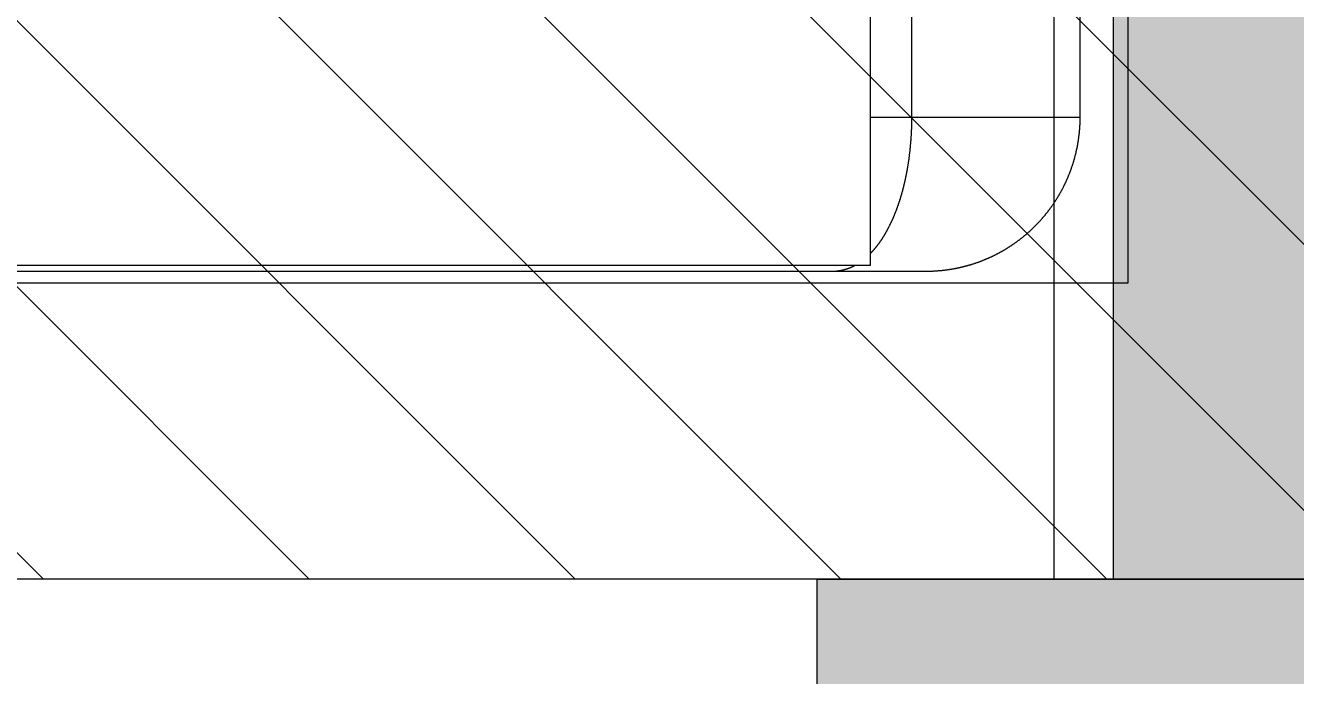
# Model space of a CAD drawing. Header units: millimetres. Extents: x 5622 to 8918, y 2044 to 6634.
# Drawn here: x 6715.72 to 6737.18, y 2891.23 to 2902.2 of the extents above; entities that cross this region are included whole.
import ezdxf

# ---------------------------------------------------------------- set-up
doc = ezdxf.new("R2010")
doc.units = ezdxf.units.MM
doc.linetypes.add('BEARBEITUNGEN', pattern=[0])
doc.linetypes.add('NASCOSTA', pattern=[9.525, 6.35, -3.175])
doc.layers.add('DS_ST_quote 1_50', color=7, linetype='Continuous')
for name, color, linetype, lineweight in [('F_ARREDI', 7, 'Continuous', 5), ('F_ELETTRICO', 22, 'Continuous', 5), ('F_FERRAMENTA', 253, 'Continuous', 5), ('F_Guide', 1, 'Continuous', 9), ('F_MULTI laminato OPACO', 1, 'Continuous', 5), ('F_MULTI laminato OPACO_retino', 1, 'Continuous', 5), ('F_Proiezioni', 253, 'NASCOSTA', 9)]:
    doc.layers.add(name, color=color, linetype=linetype, lineweight=lineweight)
doc.styles.add('ARIAL', font='arial.ttf')
doc.dimstyles.new('ISO-100', dxfattribs={"dimtxt": 100, "dimasz": 5, "dimexe": 0.25, "dimexo": 6, "dimgap": 6, "dimtad": 1, "dimtxsty": 'ARIAL', "dimblk": 'ARCHTICK', "dimcen": 2.5, "dimdle": 15, "dimse1": 1, "dimse2": 1, "dimclrd": 256, "dimclre": 256, "dimclrt": 256, "dimadec": 0, "dimazin": 0, "dimtfac": 1, "dimtmove": 0, "dimatfit": 3, "dimldrblk": 'ARCHTICK', "dimfxl": 1, "dimlwd": -1, "dimlwe": -1, "dimarcsym": 0})

# ---------------------------------------------------------------- blocks, each defined once
blk = doc.blocks.new('CERNIERA_batttuta_pianta')
at = {"layer": 'F_FERRAMENTA'}
for p, q in [((813218.459, 528400.263), (813218.459, 528412.963)), ((813219.159, 528402.763), (813219.159, 528412.963)), ((813222.001, 528402.763), (813222.001, 528412.963)), ((813218.459, 528402.763), (813219.159, 528402.763)), ((813219.158, 528402.712), (813219.159, 528402.72)), ((813219.158, 528402.703), (813219.158, 528402.712)), ((813219.158, 528402.695), (813219.158, 528402.703)), ((813219.158, 528402.686), (813219.158, 528402.695)), ((813219.158, 528402.678), (813219.158, 528402.686)), ((813219.158, 528402.669), (813219.158, 528402.678)), ((813219.159, 528402.763), (813222.001, 528402.763)), ((813219.159, 528402.754), (813219.159, 528402.763)), ((813219.159, 528402.746), (813219.159, 528402.754)), ((813219.159, 528402.737), (813219.159, 528402.746)), ((813219.159, 528402.729), (813219.159, 528402.737)), ((813219.159, 528402.72), (813219.159, 528402.729)), ((813221.999, 528402.675), (813222, 528402.683)), ((813221.999, 528402.667), (813221.999, 528402.675)), ((813222, 528402.707), (813222.001, 528402.715)), ((813222, 528402.699), (813222, 528402.707)), ((813222, 528402.691), (813222, 528402.699)), ((813222, 528402.683), (813222, 528402.691)), ((813222.001, 528402.755), (813222.001, 528402.763)), ((813222.001, 528402.747), (813222.001, 528402.755)), ((813222.001, 528402.739), (813222.001, 528402.747)), ((813222.001, 528402.731), (813222.001, 528402.739)), ((813222.001, 528402.723), (813222.001, 528402.731)), ((813222.001, 528402.715), (813222.001, 528402.723)), ((813219.15, 528402.468), (813219.151, 528402.476)), ((813219.15, 528402.46), (813219.15, 528402.468)), ((813219.15, 528402.451), (813219.15, 528402.46)), ((813219.151, 528402.485), (813219.152, 528402.493)), ((813219.151, 528402.476), (813219.151, 528402.485)), ((813219.152, 528402.501), (813219.153, 528402.51)), ((813219.152, 528402.493), (813219.152, 528402.501)), ((813219.153, 528402.526), (813219.154, 528402.535)), ((813219.153, 528402.518), (813219.153, 528402.526)), ((813219.153, 528402.51), (813219.153, 528402.518)), ((813219.154, 528402.552), (813219.155, 528402.56)), ((813219.154, 528402.543), (813219.154, 528402.552)), ((813219.154, 528402.535), (813219.154, 528402.543)), ((813219.155, 528402.577), (813219.156, 528402.585)), ((813219.155, 528402.568), (813219.155, 528402.577)), ((813219.155, 528402.56), (813219.155, 528402.568)), ((813219.156, 528402.602), (813219.157, 528402.61)), ((813219.156, 528402.594), (813219.156, 528402.602)), ((813219.156, 528402.585), (813219.156, 528402.594)), ((813219.157, 528402.644), (813219.158, 528402.653)), ((813219.157, 528402.636), (813219.157, 528402.644)), ((813219.157, 528402.627), (813219.157, 528402.636)), ((813219.157, 528402.619), (813219.157, 528402.627)), ((813219.157, 528402.61), (813219.157, 528402.619)), ((813219.158, 528402.661), (813219.158, 528402.669)), ((813219.158, 528402.653), (813219.158, 528402.661)), ((813221.982, 528402.452), (813221.983, 528402.46)), ((813221.983, 528402.46), (813221.984, 528402.468)), ((813221.984, 528402.468), (813221.985, 528402.476)), ((813221.985, 528402.476), (813221.986, 528402.484)), ((813221.986, 528402.484), (813221.987, 528402.492)), ((813221.987, 528402.492), (813221.988, 528402.5)), ((813221.988, 528402.508), (813221.989, 528402.515)), ((813221.988, 528402.5), (813221.988, 528402.508)), ((813221.989, 528402.515), (813221.99, 528402.523)), ((813221.99, 528402.523), (813221.991, 528402.531)), ((813221.991, 528402.539), (813221.992, 528402.547)), ((813221.991, 528402.531), (813221.991, 528402.539)), ((813221.992, 528402.547), (813221.993, 528402.555)), ((813221.993, 528402.563), (813221.994, 528402.571)), ((813221.993, 528402.555), (813221.993, 528402.563)), ((813221.994, 528402.579), (813221.995, 528402.587)), ((813221.994, 528402.571), (813221.994, 528402.579)), ((813221.995, 528402.587), (813221.996, 528402.595)), ((813221.996, 528402.603), (813221.997, 528402.611)), ((813221.996, 528402.595), (813221.996, 528402.603)), ((813221.997, 528402.627), (813221.998, 528402.635)), ((813221.997, 528402.619), (813221.997, 528402.627)), ((813221.997, 528402.611), (813221.997, 528402.619)), ((813221.998, 528402.643), (813221.999, 528402.651)), ((813221.998, 528402.635), (813221.998, 528402.643)), ((813221.999, 528402.659), (813221.999, 528402.667)), ((813221.999, 528402.651), (813221.999, 528402.659)), ((813219.133, 528402.244), (813219.134, 528402.252)), ((813219.134, 528402.252), (813219.135, 528402.261)), ((813219.135, 528402.269), (813219.136, 528402.277)), ((813219.135, 528402.261), (813219.135, 528402.269)), ((813219.136, 528402.277), (813219.137, 528402.285)), ((813219.137, 528402.285), (813219.138, 528402.294)), ((813219.138, 528402.302), (813219.139, 528402.31)), ((813219.138, 528402.294), (813219.138, 528402.302)), ((813219.139, 528402.31), (813219.14, 528402.318)), ((813219.14, 528402.318), (813219.141, 528402.327)), ((813219.141, 528402.335), (813219.142, 528402.343)), ((813219.141, 528402.327), (813219.141, 528402.335)), ((813219.142, 528402.343), (813219.143, 528402.351)), ((813219.143, 528402.36), (813219.144, 528402.368)), ((813219.143, 528402.351), (813219.143, 528402.36)), ((813219.144, 528402.368), (813219.145, 528402.376)), ((813219.145, 528402.385), (813219.146, 528402.393)), ((813219.145, 528402.376), (813219.145, 528402.385)), ((813219.146, 528402.401), (813219.147, 528402.409)), ((813219.146, 528402.393), (813219.146, 528402.401)), ((813219.147, 528402.418), (813219.148, 528402.426)), ((813219.147, 528402.409), (813219.147, 528402.418)), ((813219.148, 528402.434), (813219.149, 528402.443)), ((813219.148, 528402.426), (813219.148, 528402.434)), ((813219.149, 528402.443), (813219.15, 528402.451)), ((813221.948, 528402.24), (813221.949, 528402.248)), ((813221.949, 528402.248), (813221.951, 528402.256)), ((813221.951, 528402.256), (813221.953, 528402.263)), ((813221.953, 528402.263), (813221.954, 528402.271)), ((813221.954, 528402.271), (813221.956, 528402.279)), ((813221.956, 528402.279), (813221.957, 528402.287)), ((813221.957, 528402.287), (813221.959, 528402.295)), ((813221.959, 528402.295), (813221.96, 528402.303)), ((813221.96, 528402.303), (813221.961, 528402.31)), ((813221.961, 528402.31), (813221.963, 528402.318)), ((813221.963, 528402.318), (813221.964, 528402.326)), ((813221.964, 528402.326), (813221.965, 528402.334)), ((813221.965, 528402.334), (813221.967, 528402.342)), ((813221.967, 528402.342), (813221.968, 528402.35)), ((813221.968, 528402.35), (813221.969, 528402.357)), ((813221.969, 528402.357), (813221.97, 528402.365)), ((813221.97, 528402.365), (813221.972, 528402.373)), ((813221.972, 528402.373), (813221.973, 528402.381)), ((813221.973, 528402.381), (813221.974, 528402.389)), ((813221.974, 528402.389), (813221.975, 528402.397)), ((813221.975, 528402.397), (813221.976, 528402.405)), ((813221.976, 528402.405), (813221.977, 528402.413)), ((813221.977, 528402.413), (813221.978, 528402.42)), ((813221.978, 528402.42), (813221.979, 528402.428)), ((813221.979, 528402.428), (813221.98, 528402.436)), ((813221.98, 528402.436), (813221.981, 528402.444)), ((813221.981, 528402.444), (813221.982, 528402.452)), ((813219.106, 528402.025), (813219.107, 528402.033)), ((813219.107, 528402.033), (813219.108, 528402.041)), ((813219.108, 528402.041), (813219.11, 528402.049)), ((813219.11, 528402.049), (813219.111, 528402.057)), ((813219.111, 528402.057), (813219.112, 528402.065)), ((813219.112, 528402.065), (813219.113, 528402.073)), ((813219.113, 528402.073), (813219.114, 528402.081)), ((813219.114, 528402.081), (813219.115, 528402.089)), ((813219.115, 528402.089), (813219.116, 528402.097)), ((813219.116, 528402.097), (813219.117, 528402.106)), ((813219.117, 528402.106), (813219.118, 528402.114)), ((813219.118, 528402.114), (813219.119, 528402.122)), ((813219.119, 528402.122), (813219.12, 528402.13)), ((813219.12, 528402.13), (813219.121, 528402.138)), ((813219.121, 528402.138), (813219.122, 528402.146)), ((813219.122, 528402.146), (813219.123, 528402.154)), ((813219.123, 528402.154), (813219.124, 528402.162)), ((813219.124, 528402.162), (813219.125, 528402.171)), ((813219.125, 528402.171), (813219.126, 528402.179)), ((813219.126, 528402.179), (813219.127, 528402.187)), ((813219.127, 528402.187), (813219.128, 528402.195)), ((813219.128, 528402.195), (813219.129, 528402.203)), ((813219.129, 528402.203), (813219.13, 528402.211)), ((813219.13, 528402.211), (813219.131, 528402.22)), ((813219.131, 528402.228), (813219.132, 528402.236)), ((813219.131, 528402.22), (813219.131, 528402.228)), ((813219.132, 528402.236), (813219.133, 528402.244)), ((813221.894, 528402.024), (813221.896, 528402.032)), ((813221.896, 528402.032), (813221.898, 528402.039)), ((813221.898, 528402.039), (813221.9, 528402.047)), ((813221.9, 528402.047), (813221.903, 528402.054)), ((813221.903, 528402.054), (813221.905, 528402.062)), ((813221.905, 528402.062), (813221.907, 528402.07)), ((813221.907, 528402.07), (813221.909, 528402.077)), ((813221.909, 528402.077), (813221.911, 528402.085)), ((813221.911, 528402.085), (813221.913, 528402.093)), ((813221.913, 528402.093), (813221.915, 528402.101)), ((813221.915, 528402.101), (813221.917, 528402.108)), ((813221.917, 528402.108), (813221.919, 528402.116)), ((813221.919, 528402.116), (813221.921, 528402.124)), ((813221.921, 528402.124), (813221.923, 528402.131)), ((813221.923, 528402.131), (813221.925, 528402.139)), ((813221.925, 528402.139), (813221.927, 528402.147)), ((813221.927, 528402.147), (813221.929, 528402.155)), ((813221.929, 528402.155), (813221.931, 528402.162)), ((813221.931, 528402.162), (813221.933, 528402.17)), ((813221.933, 528402.17), (813221.934, 528402.178)), ((813221.934, 528402.178), (813221.936, 528402.186)), ((813221.936, 528402.186), (813221.938, 528402.193)), ((813221.938, 528402.193), (813221.94, 528402.201)), ((813221.94, 528402.201), (813221.941, 528402.209)), ((813221.941, 528402.209), (813221.943, 528402.217)), ((813221.943, 528402.217), (813221.945, 528402.224)), ((813221.945, 528402.224), (813221.946, 528402.232)), ((813221.946, 528402.232), (813221.948, 528402.24)), ((813219.07, 528401.812), (813219.071, 528401.819)), ((813219.071, 528401.819), (813219.073, 528401.827)), ((813219.073, 528401.827), (813219.074, 528401.835)), ((813219.074, 528401.835), (813219.076, 528401.843)), ((813219.076, 528401.843), (813219.077, 528401.851)), ((813219.077, 528401.851), (813219.079, 528401.858)), ((813219.079, 528401.858), (813219.08, 528401.866)), ((813219.08, 528401.866), (813219.082, 528401.874)), ((813219.082, 528401.874), (813219.083, 528401.882)), ((813219.083, 528401.882), (813219.084, 528401.89)), ((813219.084, 528401.89), (813219.086, 528401.898)), ((813219.086, 528401.898), (813219.087, 528401.906)), ((813219.087, 528401.906), (813219.089, 528401.914)), ((813219.089, 528401.914), (813219.09, 528401.921)), ((813219.09, 528401.921), (813219.091, 528401.929)), ((813219.091, 528401.929), (813219.093, 528401.937)), ((813219.093, 528401.937), (813219.094, 528401.945)), ((813219.094, 528401.945), (813219.095, 528401.953)), ((813219.095, 528401.953), (813219.096, 528401.961)), ((813219.096, 528401.961), (813219.098, 528401.969)), ((813219.098, 528401.969), (813219.099, 528401.977)), ((813219.099, 528401.977), (813219.1, 528401.985)), ((813219.1, 528401.985), (813219.101, 528401.993)), ((813219.101, 528401.993), (813219.103, 528402.001)), ((813219.103, 528402.001), (813219.104, 528402.009)), ((813219.104, 528402.009), (813219.105, 528402.017)), ((813219.105, 528402.017), (813219.106, 528402.025)), ((813221.821, 528401.813), (813221.824, 528401.82)), ((813221.824, 528401.82), (813221.827, 528401.828)), ((813221.827, 528401.828), (813221.83, 528401.835)), ((813221.83, 528401.835), (813221.833, 528401.843)), ((813221.833, 528401.843), (813221.836, 528401.85)), ((813221.836, 528401.85), (813221.838, 528401.858)), ((813221.838, 528401.858), (813221.841, 528401.865)), ((813221.841, 528401.865), (813221.844, 528401.873)), ((813221.844, 528401.873), (813221.847, 528401.88)), ((813221.847, 528401.88), (813221.849, 528401.888)), ((813221.849, 528401.888), (813221.852, 528401.895)), ((813221.852, 528401.895), (813221.855, 528401.903)), ((813221.855, 528401.903), (813221.857, 528401.91)), ((813221.857, 528401.91), (813221.86, 528401.918)), ((813221.86, 528401.918), (813221.862, 528401.925)), ((813221.862, 528401.925), (813221.865, 528401.933)), ((813221.865, 528401.933), (813221.868, 528401.94)), ((813221.868, 528401.94), (813221.87, 528401.948)), ((813221.87, 528401.948), (813221.873, 528401.955)), ((813221.873, 528401.955), (813221.875, 528401.963)), ((813221.875, 528401.963), (813221.877, 528401.971)), ((813221.877, 528401.971), (813221.88, 528401.978)), ((813221.88, 528401.978), (813221.882, 528401.986)), ((813221.882, 528401.986), (813221.885, 528401.993)), ((813221.885, 528401.993), (813221.887, 528402.001)), ((813221.887, 528402.001), (813221.889, 528402.009)), ((813221.889, 528402.009), (813221.892, 528402.016)), ((813221.892, 528402.016), (813221.894, 528402.024)), ((813219.023, 528401.6), (813219.025, 528401.607)), ((813219.025, 528401.607), (813219.027, 528401.615)), ((813219.027, 528401.615), (813219.029, 528401.622)), ((813219.029, 528401.622), (813219.031, 528401.63)), ((813219.031, 528401.63), (813219.032, 528401.637)), ((813219.032, 528401.637), (813219.034, 528401.644)), ((813219.034, 528401.644), (813219.036, 528401.652)), ((813219.036, 528401.652), (813219.038, 528401.659)), ((813219.038, 528401.659), (813219.039, 528401.667)), ((813219.039, 528401.667), (813219.041, 528401.674)), ((813219.041, 528401.674), (813219.043, 528401.682)), ((813219.043, 528401.682), (813219.044, 528401.689)), ((813219.044, 528401.689), (813219.046, 528401.697)), ((813219.046, 528401.697), (813219.048, 528401.705)), ((813219.048, 528401.705), (813219.049, 528401.712)), ((813219.049, 528401.712), (813219.051, 528401.72)), ((813219.051, 528401.72), (813219.053, 528401.727)), ((813219.053, 528401.727), (813219.054, 528401.735)), ((813219.054, 528401.735), (813219.056, 528401.743)), ((813219.056, 528401.743), (813219.058, 528401.75)), ((813219.058, 528401.75), (813219.059, 528401.758)), ((813219.059, 528401.758), (813219.061, 528401.765)), ((813219.061, 528401.765), (813219.062, 528401.773)), ((813219.062, 528401.773), (813219.064, 528401.781)), ((813219.064, 528401.781), (813219.065, 528401.789)), ((813219.065, 528401.789), (813219.067, 528401.796)), ((813219.067, 528401.796), (813219.068, 528401.804)), ((813219.068, 528401.804), (813219.07, 528401.812)), ((813221.724, 528401.595), (813221.727, 528401.602)), ((813221.727, 528401.602), (813221.731, 528401.609)), ((813221.731, 528401.609), (813221.734, 528401.616)), ((813221.734, 528401.616), (813221.738, 528401.623)), ((813221.738, 528401.623), (813221.741, 528401.63)), ((813221.741, 528401.63), (813221.745, 528401.637)), ((813221.745, 528401.637), (813221.748, 528401.645)), ((813221.748, 528401.645), (813221.752, 528401.652)), ((813221.752, 528401.652), (813221.755, 528401.659)), ((813221.755, 528401.659), (813221.759, 528401.666)), ((813221.759, 528401.666), (813221.762, 528401.673)), ((813221.762, 528401.673), (813221.765, 528401.681)), ((813221.765, 528401.681), (813221.768, 528401.688)), ((813221.768, 528401.688), (813221.772, 528401.695)), ((813221.772, 528401.695), (813221.775, 528401.702)), ((813221.775, 528401.702), (813221.778, 528401.71)), ((813221.778, 528401.71), (813221.781, 528401.717)), ((813221.781, 528401.717), (813221.785, 528401.724)), ((813221.785, 528401.724), (813221.788, 528401.732)), ((813221.788, 528401.732), (813221.791, 528401.739)), ((813221.791, 528401.739), (813221.794, 528401.746)), ((813221.794, 528401.746), (813221.797, 528401.754)), ((813221.797, 528401.754), (813221.8, 528401.761)), ((813221.8, 528401.761), (813221.803, 528401.768)), ((813221.803, 528401.768), (813221.806, 528401.776)), ((813221.806, 528401.776), (813221.809, 528401.783)), ((813221.809, 528401.783), (813221.812, 528401.791)), ((813221.812, 528401.791), (813221.815, 528401.798)), ((813221.815, 528401.798), (813221.818, 528401.805)), ((813221.818, 528401.805), (813221.821, 528401.813)), ((813218.964, 528401.386), (813218.966, 528401.393)), ((813218.966, 528401.393), (813218.968, 528401.399)), ((813218.968, 528401.399), (813218.97, 528401.406)), ((813218.97, 528401.406), (813218.972, 528401.413)), ((813218.972, 528401.413), (813218.974, 528401.42)), ((813218.974, 528401.42), (813218.976, 528401.427)), ((813218.976, 528401.427), (813218.978, 528401.434)), ((813218.978, 528401.434), (813218.98, 528401.441)), ((813218.98, 528401.441), (813218.983, 528401.448)), ((813218.983, 528401.448), (813218.985, 528401.456)), ((813218.985, 528401.456), (813218.987, 528401.463)), ((813218.987, 528401.463), (813218.989, 528401.47)), ((813218.989, 528401.47), (813218.991, 528401.477)), ((813218.991, 528401.477), (813218.993, 528401.484)), ((813218.993, 528401.484), (813218.995, 528401.491)), ((813218.995, 528401.491), (813218.997, 528401.498)), ((813218.997, 528401.498), (813218.999, 528401.505)), ((813218.999, 528401.505), (813219.001, 528401.513)), ((813219.001, 528401.513), (813219.003, 528401.52)), ((813219.003, 528401.52), (813219.004, 528401.527)), ((813219.004, 528401.527), (813219.006, 528401.534)), ((813219.006, 528401.534), (813219.008, 528401.542)), ((813219.008, 528401.542), (813219.01, 528401.549)), ((813219.01, 528401.549), (813219.012, 528401.556)), ((813219.012, 528401.556), (813219.014, 528401.563)), ((813219.014, 528401.563), (813219.016, 528401.571)), ((813219.016, 528401.571), (813219.018, 528401.578)), ((813219.018, 528401.578), (813219.02, 528401.585)), ((813219.02, 528401.585), (813219.021, 528401.593)), ((813219.021, 528401.593), (813219.023, 528401.6)), ((813221.603, 528401.38), (813221.607, 528401.387)), ((813221.607, 528401.387), (813221.611, 528401.394)), ((813221.611, 528401.394), (813221.616, 528401.4)), ((813221.616, 528401.4), (813221.62, 528401.407)), ((813221.62, 528401.407), (813221.624, 528401.414)), ((813221.624, 528401.414), (813221.628, 528401.421)), ((813221.628, 528401.421), (813221.632, 528401.427)), ((813221.632, 528401.427), (813221.636, 528401.434)), ((813221.636, 528401.434), (813221.64, 528401.441)), ((813221.64, 528401.441), (813221.644, 528401.448)), ((813221.644, 528401.448), (813221.648, 528401.455)), ((813221.648, 528401.455), (813221.652, 528401.462)), ((813221.652, 528401.462), (813221.656, 528401.469)), ((813221.656, 528401.469), (813221.66, 528401.475)), ((813221.66, 528401.475), (813221.664, 528401.482)), ((813221.664, 528401.482), (813221.668, 528401.489)), ((813221.668, 528401.489), (813221.672, 528401.496)), ((813221.672, 528401.496), (813221.676, 528401.503)), ((813221.676, 528401.503), (813221.679, 528401.51)), ((813221.679, 528401.51), (813221.683, 528401.517)), ((813221.683, 528401.517), (813221.687, 528401.524)), ((813221.687, 528401.524), (813221.691, 528401.531)), ((813221.691, 528401.531), (813221.695, 528401.538)), ((813221.695, 528401.538), (813221.698, 528401.545)), ((813221.698, 528401.545), (813221.702, 528401.552)), ((813221.702, 528401.552), (813221.706, 528401.559)), ((813221.706, 528401.559), (813221.709, 528401.566)), ((813221.709, 528401.566), (813221.713, 528401.573)), ((813221.713, 528401.573), (813221.717, 528401.58)), ((813221.717, 528401.58), (813221.72, 528401.587)), ((813221.72, 528401.587), (813221.724, 528401.595)), ((813218.887, 528401.166), (813218.889, 528401.172)), ((813218.889, 528401.172), (813218.892, 528401.179)), ((813218.892, 528401.179), (813218.894, 528401.185)), ((813218.894, 528401.185), (813218.897, 528401.192)), ((813218.897, 528401.192), (813218.899, 528401.198)), ((813218.899, 528401.198), (813218.902, 528401.205)), ((813218.902, 528401.205), (813218.904, 528401.211)), ((813218.904, 528401.211), (813218.907, 528401.218)), ((813218.907, 528401.218), (813218.909, 528401.224)), ((813218.909, 528401.224), (813218.911, 528401.231)), ((813218.911, 528401.231), (813218.914, 528401.237)), ((813218.914, 528401.237), (813218.916, 528401.244)), ((813218.916, 528401.244), (813218.918, 528401.25)), ((813218.918, 528401.25), (813218.921, 528401.257)), ((813218.921, 528401.257), (813218.923, 528401.264)), ((813218.923, 528401.264), (813218.925, 528401.27)), ((813218.925, 528401.27), (813218.928, 528401.277)), ((813218.928, 528401.277), (813218.93, 528401.284)), ((813218.93, 528401.284), (813218.932, 528401.29)), ((813218.932, 528401.29), (813218.935, 528401.297)), ((813218.935, 528401.297), (813218.937, 528401.304)), ((813218.937, 528401.304), (813218.939, 528401.31)), ((813218.939, 528401.31), (813218.942, 528401.317)), ((813218.942, 528401.317), (813218.944, 528401.324)), ((813218.944, 528401.324), (813218.946, 528401.331)), ((813218.946, 528401.331), (813218.948, 528401.338)), ((813218.948, 528401.338), (813218.95, 528401.344)), ((813218.95, 528401.344), (813218.953, 528401.351)), ((813218.953, 528401.351), (813218.955, 528401.358)), ((813218.955, 528401.358), (813218.957, 528401.365)), ((813218.957, 528401.365), (813218.959, 528401.372)), ((813218.959, 528401.372), (813218.961, 528401.379)), ((813218.961, 528401.379), (813218.964, 528401.386)), ((813221.453, 528401.166), (813221.458, 528401.172)), ((813221.458, 528401.172), (813221.463, 528401.178)), ((813221.463, 528401.178), (813221.467, 528401.185)), ((813221.467, 528401.185), (813221.472, 528401.191)), ((813221.472, 528401.191), (813221.477, 528401.197)), ((813221.477, 528401.197), (813221.482, 528401.204)), ((813221.482, 528401.204), (813221.486, 528401.21)), ((813221.486, 528401.21), (813221.491, 528401.216)), ((813221.491, 528401.216), (813221.496, 528401.223)), ((813221.496, 528401.223), (813221.501, 528401.229)), ((813221.501, 528401.229), (813221.505, 528401.235)), ((813221.505, 528401.235), (813221.51, 528401.242)), ((813221.51, 528401.242), (813221.515, 528401.248)), ((813221.515, 528401.248), (813221.519, 528401.255)), ((813221.519, 528401.255), (813221.524, 528401.261)), ((813221.524, 528401.261), (813221.528, 528401.268)), ((813221.528, 528401.268), (813221.533, 528401.274)), ((813221.533, 528401.274), (813221.537, 528401.281)), ((813221.537, 528401.281), (813221.542, 528401.287)), ((813221.542, 528401.287), (813221.546, 528401.294)), ((813221.546, 528401.294), (813221.551, 528401.3)), ((813221.551, 528401.3), (813221.555, 528401.307)), ((813221.555, 528401.307), (813221.56, 528401.314)), ((813221.56, 528401.314), (813221.564, 528401.32)), ((813221.564, 528401.32), (813221.569, 528401.327)), ((813221.569, 528401.327), (813221.573, 528401.333)), ((813221.573, 528401.333), (813221.577, 528401.34)), ((813221.577, 528401.34), (813221.582, 528401.347)), ((813221.582, 528401.347), (813221.586, 528401.353)), ((813221.586, 528401.353), (813221.59, 528401.36)), ((813221.59, 528401.36), (813221.594, 528401.367)), ((813221.594, 528401.367), (813221.599, 528401.373)), ((813221.599, 528401.373), (813221.603, 528401.38)), ((813218.794, 528400.953), (813218.797, 528400.959)), ((813218.797, 528400.959), (813218.8, 528400.965)), ((813218.8, 528400.965), (813218.802, 528400.971)), ((813218.802, 528400.971), (813218.805, 528400.976)), ((813218.805, 528400.976), (813218.808, 528400.982)), ((813218.808, 528400.982), (813218.811, 528400.988)), ((813218.811, 528400.988), (813218.813, 528400.994)), ((813218.813, 528400.994), (813218.816, 528401)), ((813218.816, 528401), (813218.819, 528401.006)), ((813218.819, 528401.006), (813218.822, 528401.012)), ((813218.822, 528401.012), (813218.824, 528401.018)), ((813218.824, 528401.018), (813218.827, 528401.024)), ((813218.827, 528401.024), (813218.83, 528401.03)), ((813218.83, 528401.03), (813218.833, 528401.036)), ((813218.833, 528401.036), (813218.835, 528401.042)), ((813218.835, 528401.042), (813218.838, 528401.048)), ((813218.838, 528401.048), (813218.841, 528401.054)), ((813218.841, 528401.054), (813218.843, 528401.06)), ((813218.843, 528401.06), (813218.846, 528401.066)), ((813218.846, 528401.066), (813218.848, 528401.072)), ((813218.848, 528401.072), (813218.851, 528401.078)), ((813218.851, 528401.078), (813218.854, 528401.084)), ((813218.854, 528401.084), (813218.856, 528401.09)), ((813218.856, 528401.09), (813218.859, 528401.097)), ((813218.859, 528401.097), (813218.862, 528401.103)), ((813218.862, 528401.103), (813218.864, 528401.109)), ((813218.864, 528401.109), (813218.867, 528401.115)), ((813218.867, 528401.115), (813218.869, 528401.122)), ((813218.869, 528401.122), (813218.872, 528401.128)), ((813218.872, 528401.128), (813218.874, 528401.134)), ((813218.874, 528401.134), (813218.877, 528401.14)), ((813218.877, 528401.14), (813218.879, 528401.147)), ((813218.879, 528401.147), (813218.882, 528401.153)), ((813218.882, 528401.153), (813218.884, 528401.159)), ((813218.884, 528401.159), (813218.887, 528401.166)), ((813221.271, 528400.956), (813221.276, 528400.962)), ((813221.276, 528400.962), (813221.282, 528400.967)), ((813221.282, 528400.967), (813221.287, 528400.973)), ((813221.287, 528400.973), (813221.293, 528400.979)), ((813221.293, 528400.979), (813221.298, 528400.985)), ((813221.298, 528400.985), (813221.304, 528400.991)), ((813221.304, 528400.991), (813221.309, 528400.996)), ((813221.309, 528400.996), (813221.314, 528401.002)), ((813221.314, 528401.002), (813221.32, 528401.008)), ((813221.32, 528401.008), (813221.325, 528401.014)), ((813221.325, 528401.014), (813221.33, 528401.02)), ((813221.33, 528401.02), (813221.336, 528401.026)), ((813221.336, 528401.026), (813221.341, 528401.032)), ((813221.341, 528401.032), (813221.346, 528401.038)), ((813221.346, 528401.038), (813221.352, 528401.044)), ((813221.352, 528401.044), (813221.357, 528401.049)), ((813221.357, 528401.049), (813221.362, 528401.055)), ((813221.362, 528401.055), (813221.367, 528401.061)), ((813221.367, 528401.061), (813221.372, 528401.067)), ((813221.372, 528401.067), (813221.378, 528401.074)), ((813221.378, 528401.074), (813221.383, 528401.08)), ((813221.383, 528401.08), (813221.388, 528401.086)), ((813221.388, 528401.086), (813221.393, 528401.092)), ((813221.393, 528401.092), (813221.398, 528401.098)), ((813221.398, 528401.098), (813221.403, 528401.104)), ((813221.403, 528401.104), (813221.408, 528401.11)), ((813221.408, 528401.11), (813221.413, 528401.116)), ((813221.413, 528401.116), (813221.418, 528401.122)), ((813221.418, 528401.122), (813221.423, 528401.128)), ((813221.423, 528401.128), (813221.428, 528401.135)), ((813221.428, 528401.135), (813221.433, 528401.141)), ((813221.433, 528401.141), (813221.438, 528401.147)), ((813221.438, 528401.147), (813221.443, 528401.153)), ((813221.443, 528401.153), (813221.448, 528401.159)), ((813221.448, 528401.159), (813221.453, 528401.166)), ((813218.676, 528400.74), (813218.679, 528400.744)), ((813218.679, 528400.744), (813218.682, 528400.749)), ((813218.682, 528400.749), (813218.685, 528400.754)), ((813218.685, 528400.754), (813218.688, 528400.759)), ((813218.688, 528400.759), (813218.691, 528400.765)), ((813218.691, 528400.765), (813218.694, 528400.77)), ((813218.694, 528400.77), (813218.697, 528400.775)), ((813218.697, 528400.775), (813218.7, 528400.78)), ((813218.7, 528400.78), (813218.703, 528400.785)), ((813218.703, 528400.785), (813218.706, 528400.79)), ((813218.706, 528400.79), (813218.709, 528400.795)), ((813218.709, 528400.795), (813218.712, 528400.8)), ((813218.712, 528400.8), (813218.715, 528400.806)), ((813218.715, 528400.806), (813218.718, 528400.811)), ((813218.718, 528400.811), (813218.721, 528400.816)), ((813218.721, 528400.816), (813218.724, 528400.821)), ((813218.724, 528400.821), (813218.727, 528400.826)), ((813218.727, 528400.826), (813218.73, 528400.832)), ((813218.73, 528400.832), (813218.733, 528400.837)), ((813218.733, 528400.837), (813218.736, 528400.842)), ((813218.736, 528400.842), (813218.739, 528400.848)), ((813218.739, 528400.848), (813218.742, 528400.853)), ((813218.742, 528400.853), (813218.745, 528400.859)), ((813218.745, 528400.859), (813218.748, 528400.864)), ((813218.748, 528400.864), (813218.751, 528400.869)), ((813218.751, 528400.869), (813218.754, 528400.875)), ((813218.754, 528400.875), (813218.757, 528400.88)), ((813218.757, 528400.88), (813218.76, 528400.886)), ((813218.76, 528400.886), (813218.763, 528400.891)), ((813218.763, 528400.891), (813218.766, 528400.897)), ((813218.766, 528400.897), (813218.768, 528400.902)), ((813218.768, 528400.902), (813218.771, 528400.908)), ((813218.771, 528400.908), (813218.774, 528400.914)), ((813218.774, 528400.914), (813218.777, 528400.919)), ((813218.777, 528400.919), (813218.78, 528400.925)), ((813218.78, 528400.925), (813218.783, 528400.93)), ((813218.783, 528400.93), (813218.786, 528400.936)), ((813218.786, 528400.936), (813218.788, 528400.942)), ((813218.788, 528400.942), (813218.791, 528400.948)), ((813218.791, 528400.948), (813218.794, 528400.953)), ((813221.037, 528400.742), (813221.043, 528400.747)), ((813221.043, 528400.747), (813221.049, 528400.752)), ((813221.049, 528400.752), (813221.055, 528400.757)), ((813221.055, 528400.757), (813221.061, 528400.762)), ((813221.061, 528400.762), (813221.068, 528400.767)), ((813221.068, 528400.767), (813221.074, 528400.772)), ((813221.074, 528400.772), (813221.08, 528400.777)), ((813221.08, 528400.777), (813221.086, 528400.782)), ((813221.086, 528400.782), (813221.092, 528400.787)), ((813221.092, 528400.787), (813221.098, 528400.793)), ((813221.098, 528400.793), (813221.104, 528400.798)), ((813221.104, 528400.798), (813221.11, 528400.803)), ((813221.11, 528400.803), (813221.116, 528400.808)), ((813221.116, 528400.808), (813221.122, 528400.813)), ((813221.122, 528400.813), (813221.128, 528400.819)), ((813221.128, 528400.819), (813221.133, 528400.824)), ((813221.133, 528400.824), (813221.139, 528400.829)), ((813221.139, 528400.829), (813221.145, 528400.834)), ((813221.145, 528400.834), (813221.151, 528400.84)), ((813221.151, 528400.84), (813221.157, 528400.845)), ((813221.157, 528400.845), (813221.163, 528400.85)), ((813221.163, 528400.85), (813221.169, 528400.856)), ((813221.169, 528400.856), (813221.174, 528400.861)), ((813221.174, 528400.861), (813221.18, 528400.867)), ((813221.18, 528400.867), (813221.186, 528400.872)), ((813221.186, 528400.872), (813221.192, 528400.878)), ((813221.192, 528400.878), (813221.197, 528400.883)), ((813221.197, 528400.883), (813221.203, 528400.889)), ((813221.203, 528400.889), (813221.209, 528400.894)), ((813221.209, 528400.894), (813221.215, 528400.9)), ((813221.215, 528400.9), (813221.22, 528400.905)), ((813221.22, 528400.905), (813221.226, 528400.911)), ((813221.226, 528400.911), (813221.232, 528400.916)), ((813221.232, 528400.916), (813221.237, 528400.922)), ((813221.237, 528400.922), (813221.243, 528400.928)), ((813221.243, 528400.928), (813221.248, 528400.933)), ((813221.248, 528400.933), (813221.254, 528400.939)), ((813221.254, 528400.939), (813221.26, 528400.945)), ((813221.26, 528400.945), (813221.265, 528400.95)), ((813221.265, 528400.95), (813221.271, 528400.956)), ((813218.518, 528400.526), (813218.521, 528400.53)), ((813218.521, 528400.53), (813218.525, 528400.534)), ((813218.525, 528400.534), (813218.528, 528400.538)), ((813218.528, 528400.538), (813218.532, 528400.542)), ((813218.532, 528400.542), (813218.535, 528400.546)), ((813218.535, 528400.546), (813218.539, 528400.55)), ((813218.539, 528400.55), (813218.542, 528400.554)), ((813218.542, 528400.554), (813218.545, 528400.558)), ((813218.545, 528400.558), (813218.549, 528400.562)), ((813218.549, 528400.562), (813218.552, 528400.566)), ((813218.552, 528400.566), (813218.555, 528400.571)), ((813218.555, 528400.571), (813218.559, 528400.575)), ((813218.559, 528400.575), (813218.562, 528400.579)), ((813218.562, 528400.579), (813218.566, 528400.583)), ((813218.566, 528400.583), (813218.569, 528400.588)), ((813218.569, 528400.588), (813218.572, 528400.592)), ((813218.572, 528400.592), (813218.576, 528400.596)), ((813218.576, 528400.596), (813218.579, 528400.6)), ((813218.579, 528400.6), (813218.582, 528400.605)), ((813218.582, 528400.605), (813218.586, 528400.609)), ((813218.586, 528400.609), (813218.589, 528400.614)), ((813218.589, 528400.614), (813218.592, 528400.618)), ((813218.592, 528400.618), (813218.595, 528400.622)), ((813218.595, 528400.622), (813218.599, 528400.627)), ((813218.599, 528400.627), (813218.602, 528400.631)), ((813218.602, 528400.631), (813218.605, 528400.636)), ((813218.605, 528400.636), (813218.609, 528400.64)), ((813218.609, 528400.64), (813218.612, 528400.645)), ((813218.612, 528400.645), (813218.615, 528400.649)), ((813218.615, 528400.649), (813218.618, 528400.654)), ((813218.618, 528400.654), (813218.622, 528400.658)), ((813218.622, 528400.658), (813218.625, 528400.663)), ((813218.625, 528400.663), (813218.628, 528400.668)), ((813218.628, 528400.668), (813218.631, 528400.672)), ((813218.631, 528400.672), (813218.634, 528400.677)), ((813218.634, 528400.677), (813218.638, 528400.682)), ((813218.638, 528400.682), (813218.641, 528400.686)), ((813218.641, 528400.686), (813218.644, 528400.691)), ((813218.644, 528400.691), (813218.647, 528400.696)), ((813218.647, 528400.696), (813218.65, 528400.701)), ((813218.65, 528400.701), (813218.654, 528400.705)), ((813218.654, 528400.705), (813218.657, 528400.71)), ((813218.657, 528400.71), (813218.66, 528400.715)), ((813218.66, 528400.715), (813218.663, 528400.72)), ((813218.663, 528400.72), (813218.666, 528400.725)), ((813218.666, 528400.725), (813218.669, 528400.73)), ((813218.669, 528400.73), (813218.672, 528400.735)), ((813218.672, 528400.735), (813218.676, 528400.74)), ((813220.726, 528400.525), (813220.733, 528400.529)), ((813220.733, 528400.529), (813220.739, 528400.534)), ((813220.739, 528400.534), (813220.746, 528400.538)), ((813220.746, 528400.538), (813220.753, 528400.542)), ((813220.753, 528400.542), (813220.76, 528400.546)), ((813220.76, 528400.546), (813220.766, 528400.55)), ((813220.766, 528400.55), (813220.773, 528400.554)), ((813220.773, 528400.554), (813220.78, 528400.558)), ((813220.78, 528400.558), (813220.787, 528400.563)), ((813220.787, 528400.563), (813220.793, 528400.567)), ((813220.793, 528400.567), (813220.8, 528400.571)), ((813220.8, 528400.571), (813220.807, 528400.575)), ((813220.807, 528400.575), (813220.813, 528400.579)), ((813220.813, 528400.579), (813220.82, 528400.584)), ((813220.82, 528400.584), (813220.826, 528400.588)), ((813220.826, 528400.588), (813220.833, 528400.592)), ((813220.833, 528400.592), (813220.84, 528400.597)), ((813220.84, 528400.597), (813220.846, 528400.601)), ((813220.846, 528400.601), (813220.853, 528400.606)), ((813220.853, 528400.606), (813220.859, 528400.61)), ((813220.859, 528400.61), (813220.866, 528400.614)), ((813220.866, 528400.614), (813220.872, 528400.619)), ((813220.872, 528400.619), (813220.879, 528400.623)), ((813220.879, 528400.623), (813220.885, 528400.628)), ((813220.885, 528400.628), (813220.892, 528400.632)), ((813220.892, 528400.632), (813220.898, 528400.637)), ((813220.898, 528400.637), (813220.905, 528400.642)), ((813220.905, 528400.642), (813220.911, 528400.646)), ((813220.911, 528400.646), (813220.918, 528400.651)), ((813220.918, 528400.651), (813220.924, 528400.655)), ((813220.924, 528400.655), (813220.93, 528400.66)), ((813220.93, 528400.66), (813220.937, 528400.665)), ((813220.937, 528400.665), (813220.943, 528400.669)), ((813220.943, 528400.669), (813220.949, 528400.674)), ((813220.949, 528400.674), (813220.956, 528400.679)), ((813220.956, 528400.679), (813220.962, 528400.683)), ((813220.962, 528400.683), (813220.968, 528400.688)), ((813220.968, 528400.688), (813220.975, 528400.693)), ((813220.975, 528400.693), (813220.981, 528400.698)), ((813220.981, 528400.698), (813220.987, 528400.703)), ((813220.987, 528400.703), (813220.994, 528400.707)), ((813220.994, 528400.707), (813221, 528400.712)), ((813221, 528400.712), (813221.006, 528400.717)), ((813221.006, 528400.717), (813221.012, 528400.722)), ((813221.012, 528400.722), (813221.018, 528400.727)), ((813221.018, 528400.727), (813221.025, 528400.732)), ((813221.025, 528400.732), (813221.031, 528400.737)), ((813221.031, 528400.737), (813221.037, 528400.742)), ((813218.459, 528400.462), (813218.462, 528400.465)), ((813218.462, 528400.465), (813218.466, 528400.469)), ((813218.466, 528400.469), (813218.469, 528400.472)), ((813218.469, 528400.472), (813218.473, 528400.476)), ((813218.473, 528400.476), (813218.476, 528400.48)), ((813218.476, 528400.48), (813218.48, 528400.484)), ((813218.48, 528400.484), (813218.483, 528400.487)), ((813218.483, 528400.487), (813218.487, 528400.491)), ((813218.487, 528400.491), (813218.49, 528400.495)), ((813218.49, 528400.495), (813218.494, 528400.499)), ((813218.494, 528400.499), (813218.497, 528400.502)), ((813218.497, 528400.502), (813218.501, 528400.506)), ((813218.501, 528400.506), (813218.504, 528400.51)), ((813218.504, 528400.51), (813218.508, 528400.514)), ((813218.508, 528400.514), (813218.511, 528400.518)), ((813218.511, 528400.518), (813218.515, 528400.522)), ((813218.515, 528400.522), (813218.518, 528400.526)), ((813220.268, 528400.311), (813220.276, 528400.314)), ((813220.276, 528400.314), (813220.283, 528400.317)), ((813220.283, 528400.317), (813220.291, 528400.319)), ((813220.291, 528400.319), (813220.298, 528400.322)), ((813220.298, 528400.322), (813220.305, 528400.325)), ((813220.305, 528400.325), (813220.313, 528400.328)), ((813220.313, 528400.328), (813220.32, 528400.33)), ((813220.32, 528400.33), (813220.328, 528400.333)), ((813220.328, 528400.333), (813220.335, 528400.336)), ((813220.335, 528400.336), (813220.342, 528400.339)), ((813220.342, 528400.339), (813220.35, 528400.342)), ((813220.35, 528400.342), (813220.357, 528400.345)), ((813220.357, 528400.345), (813220.364, 528400.348)), ((813220.364, 528400.348), (813220.372, 528400.351)), ((813220.372, 528400.351), (813220.379, 528400.354)), ((813220.379, 528400.354), (813220.386, 528400.357)), ((813220.386, 528400.357), (813220.394, 528400.36)), ((813220.394, 528400.36), (813220.401, 528400.363)), ((813220.401, 528400.363), (813220.408, 528400.366)), ((813220.408, 528400.366), (813220.416, 528400.369)), ((813220.416, 528400.369), (813220.423, 528400.372)), ((813220.423, 528400.372), (813220.43, 528400.375)), ((813220.43, 528400.375), (813220.437, 528400.378)), ((813220.437, 528400.378), (813220.445, 528400.381)), ((813220.445, 528400.381), (813220.452, 528400.384)), ((813220.452, 528400.384), (813220.459, 528400.388)), ((813220.459, 528400.388), (813220.466, 528400.391)), ((813220.466, 528400.391), (813220.474, 528400.394)), ((813220.474, 528400.394), (813220.481, 528400.397)), ((813220.481, 528400.397), (813220.488, 528400.401)), ((813220.488, 528400.401), (813220.495, 528400.404)), ((813220.495, 528400.404), (813220.502, 528400.407)), ((813220.502, 528400.407), (813220.51, 528400.411)), ((813220.51, 528400.411), (813220.517, 528400.414)), ((813220.517, 528400.414), (813220.524, 528400.418)), ((813220.524, 528400.418), (813220.531, 528400.421)), ((813220.531, 528400.421), (813220.538, 528400.424)), ((813220.538, 528400.424), (813220.545, 528400.428)), ((813220.545, 528400.428), (813220.552, 528400.431)), ((813220.552, 528400.431), (813220.559, 528400.435)), ((813220.559, 528400.435), (813220.566, 528400.438)), ((813220.566, 528400.438), (813220.574, 528400.442)), ((813220.574, 528400.442), (813220.581, 528400.446)), ((813220.581, 528400.446), (813220.588, 528400.449)), ((813220.588, 528400.449), (813220.595, 528400.453)), ((813220.595, 528400.453), (813220.602, 528400.456)), ((813220.602, 528400.456), (813220.609, 528400.46)), ((813220.609, 528400.46), (813220.616, 528400.464)), ((813220.616, 528400.464), (813220.623, 528400.467)), ((813220.623, 528400.467), (813220.63, 528400.471)), ((813220.63, 528400.471), (813220.637, 528400.475)), ((813220.637, 528400.475), (813220.643, 528400.479)), ((813220.643, 528400.479), (813220.65, 528400.482)), ((813220.65, 528400.482), (813220.657, 528400.486)), ((813220.657, 528400.486), (813220.664, 528400.49)), ((813220.664, 528400.49), (813220.671, 528400.494)), ((813220.671, 528400.494), (813220.678, 528400.498)), ((813220.678, 528400.498), (813220.685, 528400.502)), ((813220.685, 528400.502), (813220.692, 528400.506)), ((813220.692, 528400.506), (813220.699, 528400.51)), ((813220.699, 528400.51), (813220.705, 528400.513)), ((813220.705, 528400.513), (813220.712, 528400.517)), ((813220.712, 528400.517), (813220.719, 528400.521)), ((813220.719, 528400.521), (813220.726, 528400.525)), ((813191.011, 528400.163), (813219.401, 528400.163)), ((813193.857, 528400.263), (813218.459, 528400.263)), ((813217.817, 528400.163), (813217.821, 528400.163)), ((813217.821, 528400.163), (813217.825, 528400.163)), ((813217.825, 528400.163), (813217.829, 528400.163)), ((813217.829, 528400.163), (813217.833, 528400.163)), ((813217.833, 528400.163), (813217.838, 528400.163)), ((813217.838, 528400.163), (813217.842, 528400.163)), ((813217.842, 528400.163), (813217.846, 528400.163)), ((813217.846, 528400.163), (813217.85, 528400.163)), ((813217.85, 528400.163), (813217.854, 528400.163)), ((813217.854, 528400.163), (813217.858, 528400.164)), ((813217.858, 528400.164), (813217.862, 528400.164)), ((813217.862, 528400.164), (813217.866, 528400.164)), ((813217.866, 528400.164), (813217.87, 528400.164)), ((813217.87, 528400.164), (813217.874, 528400.165)), ((813217.874, 528400.165), (813217.879, 528400.165)), ((813217.879, 528400.165), (813217.883, 528400.165)), ((813217.883, 528400.165), (813217.887, 528400.166)), ((813217.887, 528400.166), (813217.891, 528400.166)), ((813217.891, 528400.166), (813217.895, 528400.167)), ((813217.895, 528400.167), (813217.899, 528400.167)), ((813217.899, 528400.167), (813217.903, 528400.167)), ((813217.903, 528400.167), (813217.907, 528400.168)), ((813217.907, 528400.168), (813217.911, 528400.168)), ((813217.911, 528400.168), (813217.915, 528400.169)), ((813217.915, 528400.169), (813217.919, 528400.169)), ((813217.919, 528400.169), (813217.924, 528400.17)), ((813217.924, 528400.17), (813217.928, 528400.171)), ((813217.928, 528400.171), (813217.932, 528400.171)), ((813217.932, 528400.171), (813217.936, 528400.172)), ((813217.936, 528400.172), (813217.94, 528400.172)), ((813217.94, 528400.172), (813217.944, 528400.173)), ((813217.944, 528400.173), (813217.948, 528400.174)), ((813217.948, 528400.174), (813217.952, 528400.175)), ((813217.952, 528400.175), (813217.956, 528400.175)), ((813217.956, 528400.175), (813217.96, 528400.176)), ((813217.96, 528400.176), (813217.964, 528400.177)), ((813217.964, 528400.177), (813217.968, 528400.178)), ((813217.968, 528400.178), (813217.972, 528400.178)), ((813217.972, 528400.178), (813217.976, 528400.179)), ((813217.976, 528400.179), (813217.98, 528400.18)), ((813217.98, 528400.18), (813217.984, 528400.181)), ((813217.984, 528400.181), (813217.989, 528400.182)), ((813217.989, 528400.182), (813217.993, 528400.183)), ((813217.993, 528400.183), (813217.997, 528400.184)), ((813217.997, 528400.184), (813218.001, 528400.185)), ((813218.001, 528400.185), (813218.005, 528400.186)), ((813218.005, 528400.186), (813218.009, 528400.187)), ((813218.009, 528400.187), (813218.013, 528400.188)), ((813218.013, 528400.188), (813218.017, 528400.189)), ((813218.017, 528400.189), (813218.021, 528400.19)), ((813218.021, 528400.19), (813218.025, 528400.191)), ((813218.025, 528400.191), (813218.029, 528400.192)), ((813218.029, 528400.192), (813218.033, 528400.194)), ((813218.033, 528400.194), (813218.037, 528400.195)), ((813218.037, 528400.195), (813218.041, 528400.196)), ((813218.041, 528400.196), (813218.045, 528400.197)), ((813218.045, 528400.197), (813218.049, 528400.198)), ((813218.049, 528400.198), (813218.053, 528400.2)), ((813218.053, 528400.2), (813218.057, 528400.201)), ((813218.057, 528400.201), (813218.061, 528400.202)), ((813218.061, 528400.202), (813218.065, 528400.204)), ((813218.065, 528400.204), (813218.069, 528400.205)), ((813218.069, 528400.205), (813218.073, 528400.206)), ((813218.073, 528400.206), (813218.077, 528400.208)), ((813218.077, 528400.208), (813218.081, 528400.209)), ((813218.081, 528400.209), (813218.085, 528400.211)), ((813218.085, 528400.211), (813218.089, 528400.212)), ((813218.089, 528400.212), (813218.093, 528400.214)), ((813218.093, 528400.214), (813218.097, 528400.215)), ((813218.097, 528400.215), (813218.101, 528400.217)), ((813218.101, 528400.217), (813218.105, 528400.218)), ((813218.105, 528400.218), (813218.109, 528400.22)), ((813218.109, 528400.22), (813218.113, 528400.222)), ((813218.113, 528400.222), (813218.117, 528400.223)), ((813218.117, 528400.223), (813218.121, 528400.225)), ((813218.121, 528400.225), (813218.125, 528400.226)), ((813218.125, 528400.226), (813218.129, 528400.228)), ((813218.129, 528400.228), (813218.133, 528400.23)), ((813218.133, 528400.23), (813218.137, 528400.232)), ((813218.137, 528400.232), (813218.141, 528400.233)), ((813218.141, 528400.233), (813218.145, 528400.235)), ((813218.145, 528400.235), (813218.148, 528400.237)), ((813218.148, 528400.237), (813218.152, 528400.239)), ((813218.152, 528400.239), (813218.156, 528400.241)), ((813218.156, 528400.241), (813218.16, 528400.243)), ((813218.16, 528400.243), (813218.164, 528400.244)), ((813218.164, 528400.244), (813218.168, 528400.246)), ((813218.168, 528400.246), (813218.172, 528400.248)), ((813218.172, 528400.248), (813218.176, 528400.25)), ((813218.176, 528400.25), (813218.18, 528400.252)), ((813218.18, 528400.252), (813218.184, 528400.254)), ((813218.184, 528400.254), (813218.188, 528400.256)), ((813218.188, 528400.256), (813218.192, 528400.258)), ((813218.192, 528400.258), (813218.196, 528400.26)), ((813218.196, 528400.26), (813218.199, 528400.263)), ((813219.401, 528400.163), (813219.409, 528400.163)), ((813219.409, 528400.163), (813219.417, 528400.163)), ((813219.417, 528400.163), (813219.425, 528400.163)), ((813219.425, 528400.163), (813219.433, 528400.163)), ((813219.433, 528400.163), (813219.44, 528400.163)), ((813219.44, 528400.163), (813219.448, 528400.163)), ((813219.448, 528400.163), (813219.456, 528400.163)), ((813219.456, 528400.163), (813219.464, 528400.163)), ((813219.464, 528400.163), (813219.472, 528400.164)), ((813219.472, 528400.164), (813219.48, 528400.164)), ((813219.48, 528400.164), (813219.488, 528400.164)), ((813219.488, 528400.164), (813219.496, 528400.164)), ((813219.496, 528400.164), (813219.504, 528400.165)), ((813219.504, 528400.165), (813219.511, 528400.165)), ((813219.511, 528400.165), (813219.519, 528400.165)), ((813219.519, 528400.165), (813219.527, 528400.166)), ((813219.527, 528400.166), (813219.535, 528400.166)), ((813219.535, 528400.166), (813219.543, 528400.166)), ((813219.543, 528400.166), (813219.551, 528400.167)), ((813219.551, 528400.167), (813219.559, 528400.167)), ((813219.559, 528400.167), (813219.567, 528400.168)), ((813219.567, 528400.168), (813219.574, 528400.168)), ((813219.574, 528400.168), (813219.582, 528400.169)), ((813219.582, 528400.169), (813219.59, 528400.169)), ((813219.59, 528400.169), (813219.598, 528400.17)), ((813219.598, 528400.17), (813219.606, 528400.171)), ((813219.606, 528400.171), (813219.614, 528400.171)), ((813219.614, 528400.171), (813219.622, 528400.172)), ((813219.622, 528400.172), (813219.629, 528400.173)), ((813219.629, 528400.173), (813219.637, 528400.173)), ((813219.637, 528400.173), (813219.645, 528400.174)), ((813219.645, 528400.174), (813219.653, 528400.175)), ((813219.653, 528400.175), (813219.661, 528400.176)), ((813219.661, 528400.176), (813219.669, 528400.176)), ((813219.669, 528400.176), (813219.677, 528400.177)), ((813219.677, 528400.177), (813219.684, 528400.178)), ((813219.684, 528400.178), (813219.692, 528400.179)), ((813219.692, 528400.179), (813219.7, 528400.18)), ((813219.7, 528400.18), (813219.708, 528400.181)), ((813219.708, 528400.181), (813219.716, 528400.182)), ((813219.716, 528400.182), (813219.724, 528400.183)), ((813219.724, 528400.183), (813219.731, 528400.184)), ((813219.731, 528400.184), (813219.739, 528400.185)), ((813219.739, 528400.185), (813219.747, 528400.186)), ((813219.747, 528400.186), (813219.755, 528400.187)), ((813219.755, 528400.187), (813219.763, 528400.188)), ((813219.763, 528400.188), (813219.771, 528400.189)), ((813219.771, 528400.189), (813219.778, 528400.19)), ((813219.778, 528400.19), (813219.786, 528400.191)), ((813219.786, 528400.191), (813219.794, 528400.192)), ((813219.794, 528400.192), (813219.802, 528400.194)), ((813219.802, 528400.194), (813219.81, 528400.195)), ((813219.81, 528400.195), (813219.817, 528400.196)), ((813219.817, 528400.196), (813219.825, 528400.197)), ((813219.825, 528400.197), (813219.833, 528400.199)), ((813219.833, 528400.199), (813219.841, 528400.2)), ((813219.841, 528400.2), (813219.848, 528400.201)), ((813219.848, 528400.201), (813219.856, 528400.203)), ((813219.856, 528400.203), (813219.864, 528400.204)), ((813219.864, 528400.204), (813219.872, 528400.206)), ((813219.872, 528400.206), (813219.88, 528400.207)), ((813219.88, 528400.207), (813219.887, 528400.208)), ((813219.887, 528400.208), (813219.895, 528400.21)), ((813219.895, 528400.21), (813219.903, 528400.211)), ((813219.903, 528400.211), (813219.911, 528400.213)), ((813219.911, 528400.213), (813219.918, 528400.215)), ((813219.918, 528400.215), (813219.926, 528400.216)), ((813219.926, 528400.216), (813219.934, 528400.218)), ((813219.934, 528400.218), (813219.942, 528400.219)), ((813219.942, 528400.219), (813219.949, 528400.221)), ((813219.949, 528400.221), (813219.957, 528400.223)), ((813219.957, 528400.223), (813219.965, 528400.224)), ((813219.965, 528400.224), (813219.972, 528400.226)), ((813219.972, 528400.226), (813219.98, 528400.228)), ((813219.98, 528400.228), (813219.988, 528400.23)), ((813219.988, 528400.23), (813219.995, 528400.231)), ((813219.995, 528400.231), (813220.003, 528400.233)), ((813220.003, 528400.233), (813220.011, 528400.235)), ((813220.011, 528400.235), (813220.019, 528400.237)), ((813220.019, 528400.237), (813220.026, 528400.239)), ((813220.026, 528400.239), (813220.034, 528400.241)), ((813220.034, 528400.241), (813220.042, 528400.243)), ((813220.042, 528400.243), (813220.049, 528400.245)), ((813220.049, 528400.245), (813220.057, 528400.247)), ((813220.057, 528400.247), (813220.064, 528400.249)), ((813220.064, 528400.249), (813220.072, 528400.251)), ((813220.072, 528400.251), (813220.08, 528400.253)), ((813220.08, 528400.253), (813220.087, 528400.255)), ((813220.087, 528400.255), (813220.095, 528400.257)), ((813220.095, 528400.257), (813220.103, 528400.259)), ((813220.103, 528400.259), (813220.11, 528400.261)), ((813220.11, 528400.261), (813220.118, 528400.263)), ((813220.118, 528400.263), (813220.125, 528400.265)), ((813220.125, 528400.265), (813220.133, 528400.268)), ((813220.133, 528400.268), (813220.141, 528400.27)), ((813220.141, 528400.27), (813220.148, 528400.272)), ((813220.148, 528400.272), (813220.156, 528400.274)), ((813220.156, 528400.274), (813220.163, 528400.277)), ((813220.163, 528400.277), (813220.171, 528400.279)), ((813220.171, 528400.279), (813220.178, 528400.281)), ((813220.178, 528400.281), (813220.186, 528400.284)), ((813220.186, 528400.284), (813220.193, 528400.286)), ((813220.193, 528400.286), (813220.201, 528400.289)), ((813220.201, 528400.289), (813220.208, 528400.291)), ((813220.208, 528400.291), (813220.216, 528400.294)), ((813220.216, 528400.294), (813220.223, 528400.296)), ((813220.223, 528400.296), (813220.231, 528400.299)), ((813220.231, 528400.299), (813220.238, 528400.301)), ((813220.238, 528400.301), (813220.246, 528400.304)), ((813220.246, 528400.304), (813220.253, 528400.306)), ((813220.253, 528400.306), (813220.261, 528400.309)), ((813220.261, 528400.309), (813220.268, 528400.311))]:
    blk.add_line(p, q, dxfattribs=at)
at = {"layer": 'F_Guide', "color": 14, "linetype": 'BEARBEITUNGEN', "true_color": 0xaa0000}
blk.add_lwpolyline([(813222.811, 528412.963), (813187.811, 528412.963), (813187.811, 528399.963), (813222.811, 528399.963)], close=True, dxfattribs=at)
blk = doc.blocks.new('MOBILE_ingresso-living_rev.01_pianta')
at = {"layer": 'F_ELETTRICO', "true_color": 0x636466, "transparency": 33554508}
h = blk.add_hatch(color=251, dxfattribs=at)
h.dxf.hatch_style = 1
h.paths.add_polyline_path([(2589.767, -11425.09), (2594.767, -11425.09), (2594.767, -11621.09), (2589.767, -11621.09)])
h.paths.add_polyline_path([(2569.767, -11430.09), (2589.767, -11430.09), (2589.767, -11616.09), (2569.767, -11616.09)])
at = {"layer": 'F_MULTI laminato OPACO_retino', "transparency": 33554687}
h = blk.add_hatch(dxfattribs=at)
h.set_pattern_fill('ANSI31', color=256)
h.paths.add_polyline_path([(2589.767, -11655.84), (2571.767, -11655.84), (2571.767, -11386.34), (2589.767, -11386.34)])
at = {"layer": 'F_ELETTRICO'}
for points in [[(2589.767, -11425.09), (2594.767, -11425.09), (2594.767, -11621.09), (2589.767, -11621.09)], [(2569.767, -11430.09), (2589.767, -11430.09), (2589.767, -11616.09), (2569.767, -11616.09)]]:
    blk.add_lwpolyline(points, close=True, dxfattribs=at)
at = {"layer": 'F_ELETTRICO', "color": 1}
blk.add_lwpolyline([(2571.767, -11429.09), (2589.767, -11429.09), (2589.767, -11617.09), (2571.767, -11617.09)], close=True, dxfattribs=at)
at = {"layer": 'F_MULTI laminato OPACO'}
blk.add_lwpolyline([(2589.767, -11655.84), (2571.767, -11655.84), (2571.767, -11386.34), (2589.767, -11386.34)], close=True, dxfattribs=at)
at = {"layer": 'F_Proiezioni'}
blk.add_lwpolyline([(2571.767, -11655.84), (2841.267, -11655.84, 0.414214), (2571.767, -11386.34)], format="xyb", dxfattribs=at)
at = {"color": 2, "rotation": 90.00000000000001}
blk.add_blockref('CERNIERA_batttuta_pianta', (530984.729, -824838.651), dxfattribs=at)
blk = doc.blocks.new('_ArchTick')
at = {"color": 0, "linetype": 'ByBlock', "const_width": 0.15}
blk.add_lwpolyline([(-0.5, -0.5), (0.5, 0.5)], dxfattribs=at)
blk = doc.blocks.new('*D21')
at = {"layer": 'Defpoints', "color": 0, "transparency": 16777216}
for p in [(6692.848, 2911.851), (6958.848, 2911.851), (6958.848, 2668.181)]:
    blk.add_point(p, dxfattribs=at)
at = {"layer": 'DS_ST_quote 1_50', "transparency": 16777216}
blk.add_line((6677.848, 2668.181), (6973.848, 2668.181), dxfattribs=at)
at = {"layer": 'DS_ST_quote 1_50', "transparency": 16777216, "xscale": 5, "yscale": 5, "zscale": 5, "rotation": 180}
blk.add_blockref('_ArchTick', (6692.848, 2668.181), dxfattribs=at)
at = {"layer": 'DS_ST_quote 1_50', "transparency": 16777216, "xscale": 5, "yscale": 5, "zscale": 5}
blk.add_blockref('_ArchTick', (6958.848, 2668.181), dxfattribs=at)
at = {"layer": 'DS_ST_quote 1_50', "transparency": 16777216, "insert": (6825.848, 2725.239), "char_height": 100, "attachment_point": 5, "style": 'ARIAL'}
blk.add_mtext('266', dxfattribs=at)

msp = doc.modelspace()

# ---------------------------------------------------------------- block references
at = {"layer": 'F_ARREDI', "rotation": 270}
msp.add_blockref('MOBILE_ingresso-living_rev.01_pianta', (18350.188, 5482.618), dxfattribs=at)

# ---------------------------------------------------------------- dimensions: what is measured, and where the dimension line sits
at = {"layer": 'DS_ST_quote 1_50', "color": 4}
dim = msp.add_linear_dim(base=(6958.848, 2668.181), p1=(6692.848, 2911.851), p2=(6958.848, 2911.851), dimstyle='ISO-100', dxfattribs=at)
dim.commit()
dim.dimension.update_dxf_attribs({"geometry": '*D21', "text_midpoint": (6825.848, 2725.239)})

doc.saveas('drawing.dxf')
